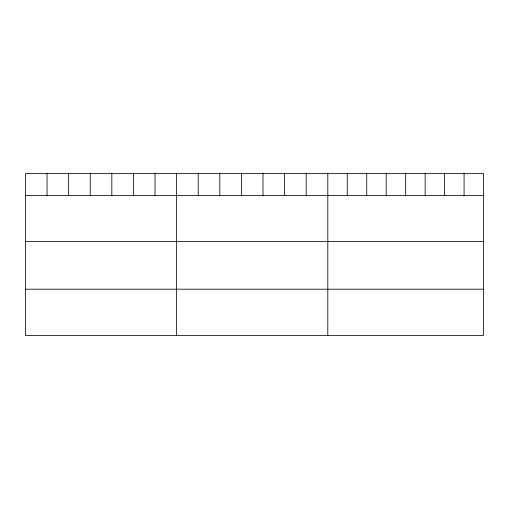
<?xml version="1.0" encoding="UTF-8"?>
<svg xmlns="http://www.w3.org/2000/svg" width="509" height="509" viewBox="0 0 509 509"><rect width="100%" height="100%" fill="white"/><g stroke="black" fill="none" stroke-linecap="round" stroke-linejoin="round"><path stroke-width="0.76" d="M483.55 195.405L483.55 335.399L25.45 335.399L25.45 173.601L483.55 173.601L483.55 195.405L25.45 195.405M25.45 241.603L483.55 241.603M25.45 289.201L483.55 289.201M464.081 173.601L464.081 195.405M444.611 173.601L444.611 195.405M425.142 173.601L425.142 195.405M405.673 173.601L405.673 195.405M386.204 173.601L386.204 195.405M366.734 173.601L366.734 195.405M347.265 173.601L347.265 195.405M327.796 173.601L327.796 335.399M306.202 173.601L306.202 195.405M284.601 173.601L284.601 195.405M263.007 173.601L263.007 195.405M241.412 173.601L241.412 195.405M219.818 173.601L219.818 195.405M198.217 173.601L198.217 195.405M176.623 173.601L176.623 335.399M155.029 173.601L155.029 195.405M133.428 173.601L133.428 195.405M111.834 173.601L111.834 195.405M90.239 173.601L90.239 195.405M68.645 173.601L68.645 195.405M47.044 173.601L47.044 195.405"/></g></svg>
